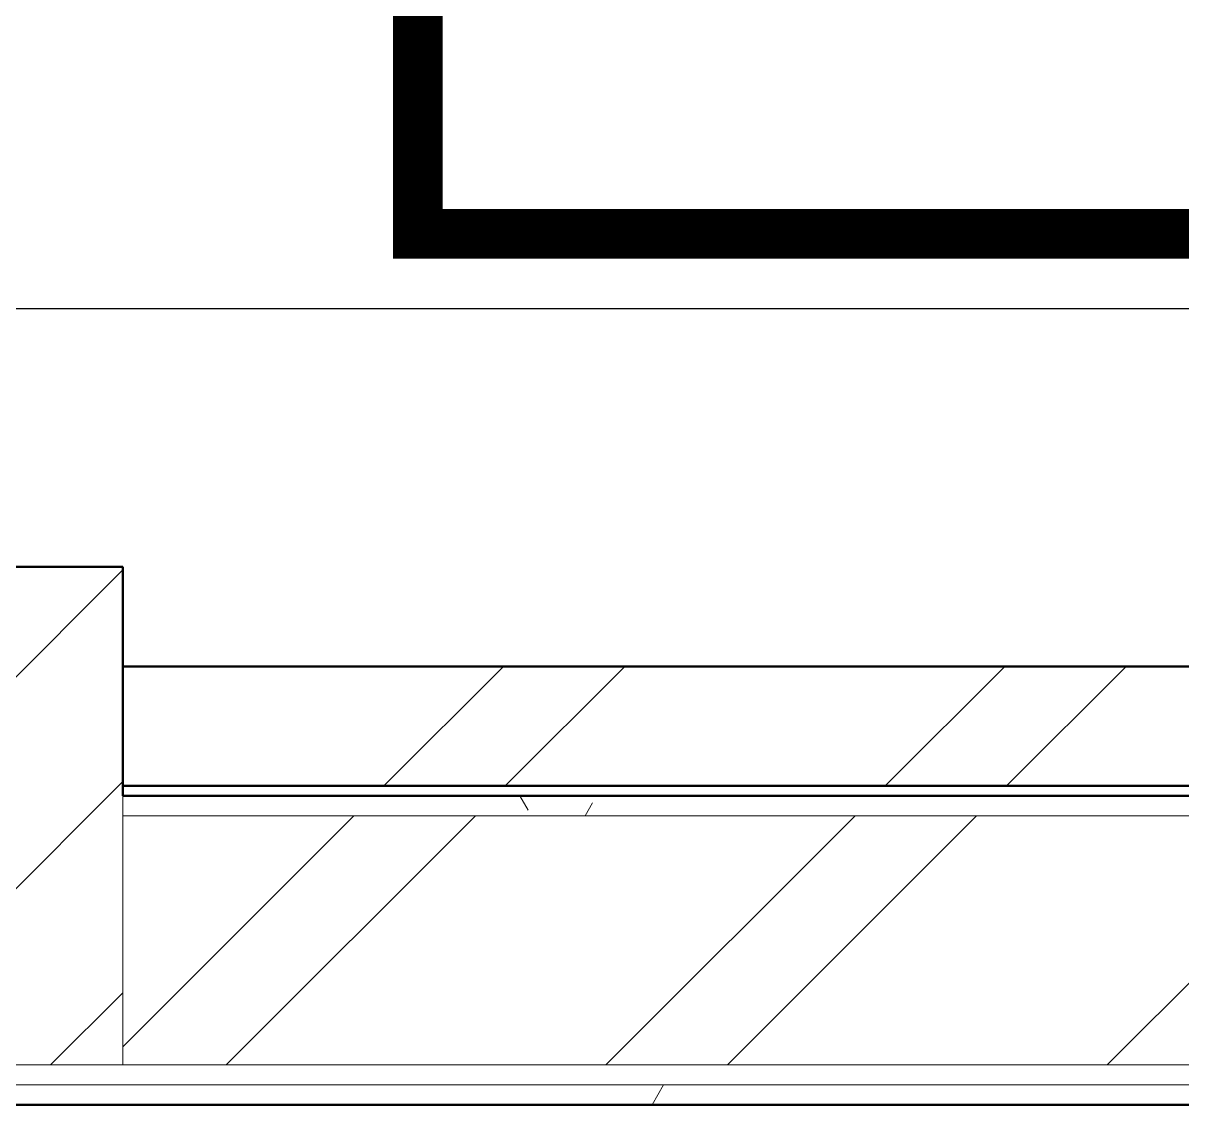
# Model space of a CAD drawing. Header units: millimetres. Extents: x -9358 to 257996, y -67499 to 9117.
# Drawn here: x -650 to 513, y -57938 to -56853 of the extents above; entities that cross this region are included whole.
import ezdxf

# ---------------------------------------------------------------- set-up
doc = ezdxf.new("R2010")
doc.units = ezdxf.units.MM
doc.header["$LTSCALE"] = 1000
for name, color, linetype, lineweight in [('A-COL-RFC', 8, 'Continuous', 18), ('A-COL-RFC-1', 8, 'Continuous', 9), ('A-COL-RFC-2', 8, 'Continuous', 50), ('A-WAL-CLD', 8, 'Continuous', 9), ('A-WAL-CMU', 8, 'Continuous', 50), ('A-WAL-LOW-30', 8, 'Continuous', 18), ('A-WAL-PAT-1', 8, 'Continuous', 9)]:
    doc.layers.add(name, color=color, linetype=linetype, lineweight=lineweight)
for name, color, linetype in [('CCTVNET', 6, 'Continuous'), ('F POINT AGN', 7, 'Continuous'), ('Route - rack2', 7, 'Continuous')]:
    doc.layers.add(name, color=color, linetype=linetype)
pattern_1 = [(0, (0, 0), (812.8, 203.2), [33.528, -576.072, 33.528, -576.072, -3251.2]), (0, (0, 0), (812.8, 203.2), [-1219.2, 33.528, -1185.672, 33.528, -576.072, -1422.4]), (0, (0, 0), (812.8, 203.2), [-3048, 33.528, -372.872, 33.528, -982.472]), (120, (304.8, 101.6), (-582.37636, 602.30545), [33.528, -576.072, 33.528, -576.072, -3251.2]), (120, (304.8, 101.6), (-582.37636, 602.30545), [-1219.2, 33.528, -1185.672, 33.528, -576.072, -1422.4]), (120, (304.8, 101.6), (-582.37636, 602.30545), [-3048, 33.528, -372.872, 33.528, -982.472]), (240, (406.4, 508), (-230.42364, -805.50545), [33.528, -576.072, 33.528, -576.072, -3251.2]), (240, (406.4, 508), (-230.42364, -805.50545), [-1219.2, 33.528, -1185.672, 33.528, -576.072, -1422.4]), (240, (406.4, 508), (-230.42364, -805.50545), [-3048, 33.528, -372.872, 33.528, -982.472])]
pattern_2 = [(45, (0, 0), (-251.4472, 251.4472), []), (45, (0, 381), (-251.4472, 251.4472), [])]

# ---------------------------------------------------------------- blocks, each defined once
blk = doc.blocks.new('G')
at = {"layer": 'A-COL-RFC-1'}
h = blk.add_hatch(dxfattribs=at)
h.set_pattern_fill('FP_4', color=256, style=0, pattern_type=2)
h.set_pattern_definition([(45, (0, 0), (-106.066, 106.066), [])])
h.paths.add_polyline_path([(-1150, -57750), (-550, -57750), (-550, -57250), (-1150, -57250), (-1150, -57500)], flags=0)
at = {"layer": 'A-WAL-PAT-1'}
h = blk.add_hatch(dxfattribs=at)
h.set_pattern_fill('FP_1', color=256, style=0, pattern_type=2)
h.set_pattern_definition(pattern_2)
h.paths.add_polyline_path([(2591.2, -57470), (3180, -57470), (3180, -57350), (-550, -57350), (-550, -57470), (2099.6, -57470)], flags=0)
h = blk.add_hatch(dxfattribs=at)
h.set_pattern_fill('FP_2', color=256, style=0, pattern_type=2)
h.set_pattern_definition(pattern_1)
h.paths.add_polyline_path([(3280, -57500), (3280, -57480), (-550, -57480), (-550, -57500), (3082.8, -57500)], flags=0)
h = blk.add_hatch(dxfattribs=at)
h.set_pattern_fill('FP_1', color=256, style=0, pattern_type=2)
h.set_pattern_definition(pattern_2)
h.paths.add_polyline_path([(133.4, -57750), (3280, -57750), (3280, -57500), (-550, -57500), (-550, -57750)], flags=0)
h = blk.add_hatch(dxfattribs=at)
h.set_pattern_fill('FP_2', color=256, style=0, pattern_type=2)
h.set_pattern_definition(pattern_1)
h.paths.add_polyline_path([(133.4, -57790), (3280, -57790), (3280, -57770), (-880, -57770), (-880, -57790)], flags=0)
at = {"layer": 'A-COL-RFC'}
for p, q in [((-550, -57500), (-550, -57480)), ((-550, -57750), (-550, -57500)), ((-880, -57750), (-550, -57750))]:
    blk.add_line(p, q, dxfattribs=at)
at = {"layer": 'A-COL-RFC-2'}
for p, q in [((-550, -57250), (-880, -57250)), ((-550, -57480), (-550, -57250))]:
    blk.add_line(p, q, dxfattribs=at)
at = {"layer": 'A-WAL-CLD'}
for p, q in [((-550, -57500), (3280, -57500)), ((-550, -57750), (3280, -57750)), ((-880, -57770), (3280, -57770))]:
    blk.add_line(p, q, dxfattribs=at)
at = {"layer": 'A-WAL-CMU'}
for p, q in [((3180, -57350), (-550, -57350)), ((-550, -57350), (-550, -57470)), ((-550, -57470), (3180, -57470)), ((3280, -57480), (-550, -57480)), ((-880, -57790), (3280, -57790))]:
    blk.add_line(p, q, dxfattribs=at)
at = {"layer": 'A-WAL-LOW-30'}
for p, q in [((-550, -57480), (-550, -57750)), ((-550, -57750), (-880, -57750))]:
    blk.add_line(p, q, dxfattribs=at)
blk = doc.blocks.new('RACK 2- ROUTE .')
at = {"layer": 'F POINT AGN', "color": 1, "const_width": 50}
blk.add_lwpolyline([(15138, -44419), (6260, -44419), (6260, -57064), (-254, -57064), (-254, -54309), (-254, -42044), (7732, -42044), (7732, -32486)], dxfattribs=at)

msp = doc.modelspace()

# ---------------------------------------------------------------- block references
msp.add_blockref('G', (0, -148.1))

# ---------------------------------------------------------------- next in the draw order: linework, layer by layer
at = {"layer": 'CCTVNET', "color": 3}
msp.add_lwpolyline([(-1558.6, -57517.5), (-1558.6, -57139.1), (9965, -57139.1), (9965, -43489.5)], dxfattribs=at)

# ---------------------------------------------------------------- next in the draw order: block references
at = {"layer": 'Route - rack2', "color": 1}
msp.add_blockref('RACK 2- ROUTE .', (0, 0), dxfattribs=at)

doc.saveas('drawing.dxf')
